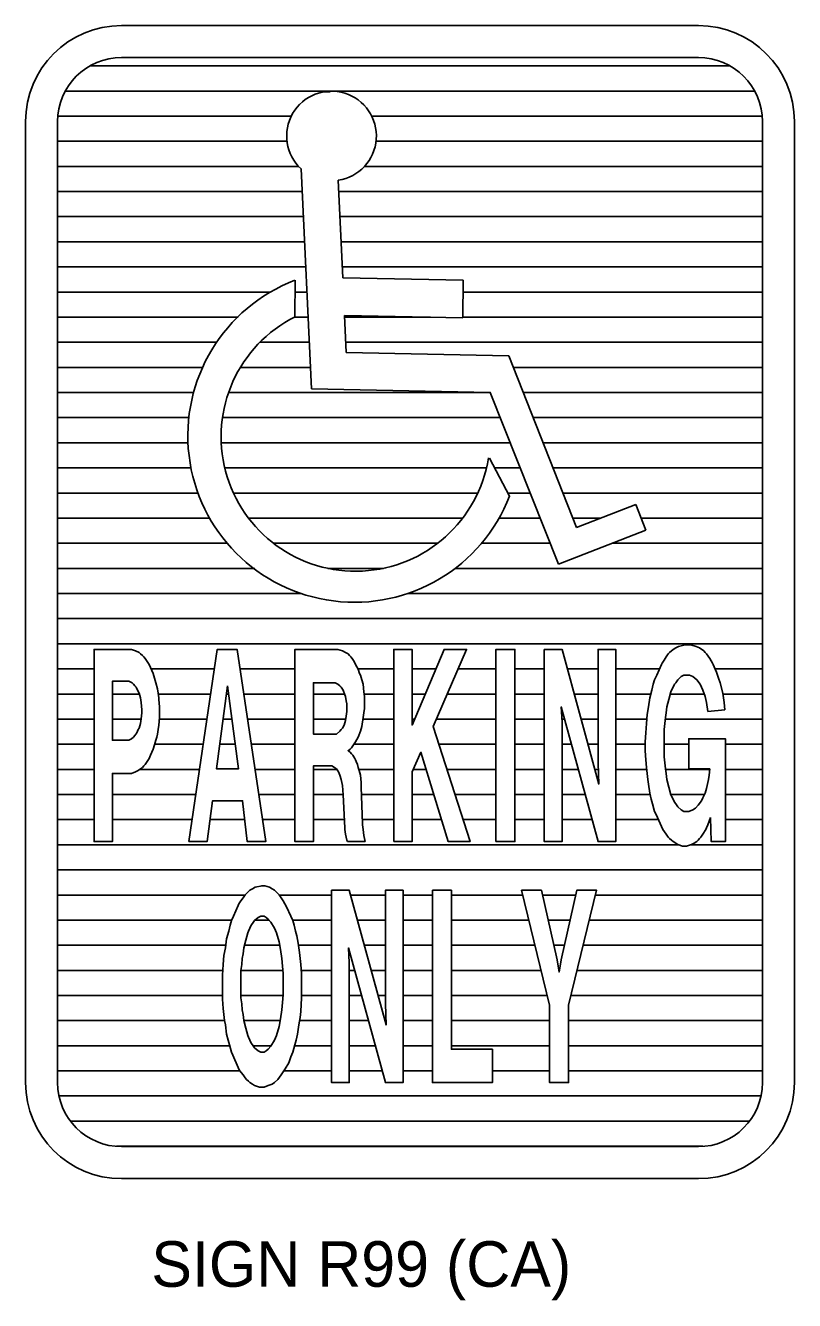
# Model space of a CAD drawing. Extents: x -893 to 867, y -474 to 712.
# Drawn here: x -385.7 to -267.6, y -188.8 to 7.1 of the extents above; entities that cross this region are included whole.
import ezdxf

# ---------------------------------------------------------------- set-up
doc = ezdxf.new("R2010")
doc.units = 0
doc.layers.add('rd_PAVEMENT', color=7, linetype='Continuous')
doc.layers.add('rd_PAVEMENT-anno', color=7, linetype='Continuous')

msp = doc.modelspace()

# ---------------------------------------------------------------- linework, layer by layer
at = {"layer": 'rd_PAVEMENT'}
for p, q in [((-370.9, 7.13), (-282.32, 7.13)), ((-370.9, 2.2), (-282.32, 2.2)), ((-375.74, 0.92), (-277.46, 0.92)), ((-379.54, -2.94), (-273.69, -2.94)), ((-340.21, -3.06), (-338.89, -3.06)), ((-385.66, -155.28), (-385.66, -7.64)), ((-380.74, -155.28), (-380.74, -7.64)), ((-380.68, -6.8), (-344.83, -6.8)), ((-332.52, -6.8), (-272.55, -6.8)), ((-272.47, -155.28), (-272.47, -7.64)), ((-267.55, -155.28), (-267.55, -7.64)), ((-380.74, -10.66), (-345.46, -10.66)), ((-331.84, -10.66), (-272.47, -10.66)), ((-380.74, -14.52), (-343.67, -14.52)), ((-343.36, -14.89), (-343.36, -14.89)), ((-343.34, -14.91), (-341.76, -48.72)), ((-333.63, -14.52), (-272.47, -14.52)), ((-337.62, -16.66), (-336.92, -31.63)), ((-380.74, -18.38), (-343.17, -18.38)), ((-337.54, -18.38), (-272.47, -18.38)), ((-380.74, -22.24), (-343, -22.24)), ((-337.36, -22.24), (-272.47, -22.24)), ((-380.74, -26.1), (-342.82, -26.1)), ((-337.18, -26.1), (-272.47, -26.1)), ((-380.74, -29.96), (-342.64, -29.96)), ((-337, -29.96), (-272.47, -29.96)), ((-344.26, -32.02), (-344.27, -37.61)), ((-336.92, -31.63), (-318.46, -31.98)), ((-318.46, -31.98), (-318.47, -37.78)), ((-380.74, -33.82), (-348.05, -33.82)), ((-344.26, -33.82), (-342.46, -33.82)), ((-318.46, -33.82), (-272.47, -33.82)), ((-380.74, -37.68), (-353.01, -37.68)), ((-344.27, -37.68), (-342.28, -37.68)), ((-336.65, -37.43), (-318.47, -37.78)), ((-336.65, -37.43), (-336.39, -43.13)), ((-336.64, -37.68), (-323.48, -37.68)), ((-318.47, -37.68), (-272.47, -37.68)), ((-380.74, -41.54), (-356.31, -41.54)), ((-349.66, -41.54), (-342.1, -41.54)), ((-336.46, -41.54), (-272.47, -41.54)), ((-336.39, -43.13), (-311.45, -43.61)), ((-311.45, -43.61), (-301.01, -70)), ((-380.74, -45.4), (-358.49, -45.4)), ((-352.66, -45.4), (-341.92, -45.4)), ((-310.74, -45.4), (-272.47, -45.4)), ((-341.76, -48.72), (-314.27, -49.24)), ((-380.74, -49.26), (-359.79, -49.26)), ((-354.47, -49.26), (-314.26, -49.26)), ((-314.27, -49.24), (-303.82, -75.63)), ((-309.22, -49.26), (-272.47, -49.26)), ((-380.74, -53.12), (-360.58, -53.12)), ((-355.41, -53.12), (-312.73, -53.12)), ((-307.69, -53.12), (-272.47, -53.12)), ((-380.74, -56.98), (-360.72, -56.98)), ((-355.6, -56.98), (-311.2, -56.98)), ((-306.16, -56.98), (-272.47, -56.98)), ((-314.39, -59.33), (-311.3, -65.17)), ((-380.74, -60.84), (-360.29, -60.84)), ((-355.06, -60.84), (-314.85, -60.84)), ((-313.67, -60.84), (-309.68, -60.84)), ((-304.63, -60.84), (-272.47, -60.84)), ((-380.74, -64.7), (-359.14, -64.7)), ((-353.73, -64.7), (-316.18, -64.7)), ((-311.51, -64.7), (-308.15, -64.7)), ((-303.11, -64.7), (-272.47, -64.7)), ((-301.01, -70), (-291.92, -66.47)), ((-290.39, -70.41), (-291.92, -66.47)), ((-380.74, -68.56), (-357.34, -68.56)), ((-351.41, -68.56), (-318.5, -68.56)), ((-312.88, -68.56), (-306.62, -68.56)), ((-303.82, -75.63), (-290.39, -70.41)), ((-301.58, -68.56), (-297.31, -68.56)), ((-291.11, -68.56), (-272.47, -68.56)), ((-380.74, -72.42), (-354.69, -72.42)), ((-347.58, -72.42), (-322.33, -72.42)), ((-315.46, -72.42), (-305.09, -72.42)), ((-295.56, -72.42), (-272.47, -72.42)), ((-380.74, -76.28), (-350.45, -76.28)), ((-339.23, -76.28), (-330.68, -76.28)), ((-319.56, -76.28), (-272.47, -76.28)), ((-380.74, -80.14), (-343.26, -80.14)), ((-326.92, -80.14), (-272.47, -80.14)), ((-380.74, -84), (-272.47, -84)), ((-380.74, -87.86), (-272.47, -87.86)), ((-380.74, -91.72), (-375.14, -91.72)), ((-366.37, -91.72), (-356.65, -91.72)), ((-352.72, -91.72), (-344.28, -91.72)), ((-334.56, -91.72), (-329.1, -91.72)), ((-326.28, -91.72), (-322.63, -91.72)), ((-319.2, -91.72), (-313.41, -91.72)), ((-310.48, -91.72), (-305.98, -91.72)), ((-302.45, -91.72), (-297.72, -91.72)), ((-295, -91.72), (-288.29, -91.72)), ((-279.74, -91.72), (-272.47, -91.72)), ((-380.74, -95.58), (-375.14, -95.58)), ((-372.31, -95.58), (-368.2, -95.58)), ((-365.29, -95.58), (-357.22, -95.58)), ((-354.8, -95.58), (-354.47, -95.58)), ((-352.15, -95.58), (-344.28, -95.58)), ((-341.45, -95.58), (-336.67, -95.58)), ((-333.66, -95.58), (-329.1, -95.58)), ((-326.28, -95.58), (-324.26, -95.58)), ((-320.87, -95.58), (-313.41, -95.58)), ((-310.48, -95.58), (-305.98, -95.58)), ((-301.39, -95.58), (-297.72, -95.58)), ((-295, -95.58), (-289.61, -95.58)), ((-286.61, -95.58), (-281.41, -95.58)), ((-278.55, -95.58), (-272.47, -95.58)), ((-380.74, -99.44), (-375.14, -99.44)), ((-372.31, -99.44), (-367.92, -99.44)), ((-365.12, -99.44), (-357.8, -99.44)), ((-355.3, -99.44), (-353.96, -99.44)), ((-351.57, -99.44), (-344.28, -99.44)), ((-341.45, -99.44), (-336.5, -99.44)), ((-333.85, -99.44), (-329.1, -99.44)), ((-326.28, -99.44), (-325.89, -99.44)), ((-322.54, -99.44), (-313.41, -99.44)), ((-310.48, -99.44), (-305.98, -99.44)), ((-303.28, -99.44), (-302.86, -99.44)), ((-300.34, -99.44), (-297.72, -99.44)), ((-295, -99.44), (-290.24, -99.44)), ((-287.39, -99.44), (-272.47, -99.44)), ((-380.74, -103.3), (-375.14, -103.3)), ((-365.8, -103.3), (-358.37, -103.3)), ((-355.81, -103.3), (-353.46, -103.3)), ((-351, -103.3), (-344.28, -103.3)), ((-335.23, -103.3), (-329.1, -103.3)), ((-322.17, -103.3), (-313.41, -103.3)), ((-310.48, -103.3), (-305.98, -103.3)), ((-303.26, -103.3), (-301.8, -103.3)), ((-299.28, -103.3), (-297.72, -103.3)), ((-295, -103.3), (-290.5, -103.3)), ((-287.57, -103.3), (-283.8, -103.3)), ((-278.15, -103.3), (-272.47, -103.3)), ((-380.74, -107.16), (-375.14, -107.16)), ((-368.11, -107.16), (-358.95, -107.16)), ((-350.43, -107.16), (-344.28, -107.16)), ((-341.45, -107.16), (-337.85, -107.16)), ((-334.48, -107.16), (-329.1, -107.16)), ((-326.1, -107.16), (-324.12, -107.16)), ((-320.93, -107.16), (-313.41, -107.16)), ((-310.48, -107.16), (-305.98, -107.16)), ((-303.26, -107.16), (-300.75, -107.16)), ((-298.23, -107.16), (-297.69, -107.16)), ((-295, -107.16), (-290.26, -107.16)), ((-287.35, -107.16), (-280.57, -107.16)), ((-278.15, -107.16), (-272.47, -107.16)), ((-380.74, -111.02), (-375.14, -111.02)), ((-372.31, -111.02), (-359.52, -111.02)), ((-349.85, -111.02), (-344.28, -111.02)), ((-341.45, -111.02), (-336.85, -111.02)), ((-334.08, -111.02), (-329.1, -111.02)), ((-326.28, -111.02), (-322.94, -111.02)), ((-319.7, -111.02), (-313.41, -111.02)), ((-310.48, -111.02), (-305.98, -111.02)), ((-303.26, -111.02), (-299.69, -111.02)), ((-295, -111.02), (-289.72, -111.02)), ((-286.53, -111.02), (-281.38, -111.02)), ((-278.15, -111.02), (-272.47, -111.02)), ((-380.74, -114.88), (-375.14, -114.88)), ((-372.31, -114.88), (-360.09, -114.88)), ((-357.32, -114.88), (-351.99, -114.88)), ((-349.28, -114.88), (-344.28, -114.88)), ((-341.45, -114.88), (-336.69, -114.88)), ((-333.94, -114.88), (-329.1, -114.88)), ((-326.28, -114.88), (-321.77, -114.88)), ((-318.47, -114.88), (-313.41, -114.88)), ((-310.48, -114.88), (-305.98, -114.88)), ((-303.26, -114.88), (-298.64, -114.88)), ((-295, -114.88), (-288.46, -114.88)), ((-280.58, -114.88), (-280.44, -114.88)), ((-278.15, -114.88), (-272.47, -114.88)), ((-380.74, -118.74), (-285.42, -118.74)), ((-283.44, -118.74), (-272.47, -118.74)), ((-380.74, -122.6), (-272.47, -122.6)), ((-380.74, -126.46), (-351.95, -126.46)), ((-346.7, -126.46), (-338.65, -126.46)), ((-335.74, -126.46), (-330.39, -126.46)), ((-327.67, -126.46), (-323.17, -126.46)), ((-320.24, -126.46), (-309.29, -126.46)), ((-306.27, -126.46), (-301.15, -126.46)), ((-298.13, -126.46), (-272.47, -126.46)), ((-380.74, -130.32), (-354, -130.32)), ((-350.39, -130.32), (-348.24, -130.32)), ((-344.65, -130.32), (-338.65, -130.32)), ((-334.68, -130.32), (-330.39, -130.32)), ((-327.67, -130.32), (-323.17, -130.32)), ((-320.24, -130.32), (-308.35, -130.32)), ((-305.4, -130.32), (-302.02, -130.32)), ((-299.07, -130.32), (-272.47, -130.32)), ((-380.74, -134.18), (-354.91, -134.18)), ((-352.04, -134.18), (-346.61, -134.18)), ((-343.73, -134.18), (-338.65, -134.18)), ((-333.63, -134.18), (-330.39, -134.18)), ((-327.67, -134.18), (-323.17, -134.18)), ((-320.24, -134.18), (-307.41, -134.18)), ((-304.53, -134.18), (-302.89, -134.18)), ((-300, -134.18), (-272.47, -134.18)), ((-380.74, -138.04), (-355.35, -138.04)), ((-352.57, -138.04), (-346.13, -138.04)), ((-343.29, -138.04), (-338.65, -138.04)), ((-335.93, -138.04), (-335.09, -138.04)), ((-332.58, -138.04), (-330.39, -138.04)), ((-327.67, -138.04), (-323.17, -138.04)), ((-320.24, -138.04), (-306.48, -138.04)), ((-303.75, -138.04), (-303.66, -138.04)), ((-300.94, -138.04), (-272.47, -138.04)), ((-380.74, -141.9), (-355.39, -141.9)), ((-352.57, -141.9), (-346.09, -141.9)), ((-343.26, -141.9), (-338.65, -141.9)), ((-335.93, -141.9), (-334.04, -141.9)), ((-331.52, -141.9), (-330.39, -141.9)), ((-327.67, -141.9), (-323.17, -141.9)), ((-320.24, -141.9), (-305.54, -141.9)), ((-301.88, -141.9), (-272.47, -141.9)), ((-380.74, -145.76), (-355.08, -145.76)), ((-352.14, -145.76), (-346.55, -145.76)), ((-343.55, -145.76), (-338.65, -145.76)), ((-335.93, -145.76), (-332.98, -145.76)), ((-330.47, -145.76), (-330.3, -145.76)), ((-327.67, -145.76), (-323.17, -145.76)), ((-320.24, -145.76), (-305.17, -145.76)), ((-302.24, -145.76), (-272.47, -145.76)), ((-380.74, -149.62), (-354.3, -149.62)), ((-350.68, -149.62), (-347.92, -149.62)), ((-344.35, -149.62), (-338.65, -149.62)), ((-335.93, -149.62), (-331.93, -149.62)), ((-327.67, -149.62), (-323.17, -149.62)), ((-320.24, -149.62), (-305.17, -149.62)), ((-302.24, -149.62), (-272.47, -149.62)), ((-380.74, -153.48), (-352.73, -153.48)), ((-345.97, -153.48), (-338.65, -153.48)), ((-335.93, -153.48), (-330.88, -153.48)), ((-327.67, -153.48), (-323.17, -153.48)), ((-313.96, -153.48), (-305.17, -153.48)), ((-302.24, -153.48), (-272.47, -153.48)), ((-380.5, -157.34), (-272.73, -157.34)), ((-378.72, -161.2), (-274.49, -161.2)), ((-371.71, -165.06), (-281.61, -165.06)), ((-370.9, -165.12), (-282.32, -165.12)), ((-370.9, -170.04), (-282.32, -170.04))]:
    msp.add_line(p, q, dxfattribs=at)
for points in [[(-284.33, -88.03), (-285.37, -88.26), (-285.79, -88.5), (-286.21, -88.73), (-286.73, -89.19), (-286.94, -89.43), (-287.25, -89.89), (-287.57, -90.36), (-287.88, -90.82), (-287.99, -91.05), (-288.72, -92.68), (-289.03, -93.38), (-289.24, -94.08), (-289.45, -95.01), (-289.77, -96.17), (-289.98, -97.56), (-290.18, -98.73), (-290.29, -100.12), (-290.39, -101.52), (-290.5, -102.91), (-290.5, -103.61)], [(-284.12, -88.03), (-284.43, -88.03)], [(-284.12, -88.03), (-283.49, -88.03), (-282.65, -88.26), (-282.13, -88.5), (-281.5, -88.96), (-281.29, -89.19), (-281.08, -89.43), (-280.56, -90.12), (-280.14, -90.82), (-280.04, -91.05), (-279.72, -91.75), (-279.51, -92.22), (-279.2, -93.15), (-278.99, -93.84), (-278.57, -95.47), (-278.47, -96.17), (-278.36, -96.87), (-278.26, -98.03)], [(-369.39, -88.73), (-375.14, -88.73), (-375.14, -118.26), (-372.31, -118.26), (-372.31, -107.79), (-369.39, -107.79)], [(-369.39, -107.79), (-368.76, -107.56), (-368.34, -107.33), (-368.02, -107.1), (-367.71, -106.86), (-367.5, -106.63), (-367.29, -106.4), (-366.98, -105.93), (-366.66, -105.47), (-366.46, -105), (-366.25, -104.54), (-366.04, -104.07), (-365.83, -103.38), (-365.62, -102.68), (-365.51, -102.21), (-365.41, -101.75), (-365.3, -101.05), (-365.2, -100.35), (-365.1, -99.19), (-365.1, -98.49), (-365.1, -97.56), (-365.2, -96.4), (-365.2, -96.17), (-365.3, -95.47), (-365.41, -94.77), (-365.62, -93.84), (-365.83, -93.15), (-366.04, -92.45), (-366.25, -91.98), (-366.46, -91.52), (-366.66, -91.05), (-366.98, -90.59), (-367.29, -90.12), (-367.5, -89.89), (-367.71, -89.66), (-368.02, -89.43), (-368.23, -89.19), (-368.76, -88.96), (-369.39, -88.73)], [(-360.6, -118.26), (-356.2, -88.73), (-353.17, -88.73), (-348.77, -118.26), (-351.6, -118.26), (-352.33, -111.98), (-356.93, -111.98), (-357.77, -118.26), (-360.6, -118.26)], [(-337.68, -88.73), (-344.28, -88.73), (-344.28, -118.26), (-341.45, -118.26), (-341.45, -106.63), (-338.94, -106.63)], [(-337.68, -88.73), (-336.95, -88.96), (-336.53, -89.19), (-336.11, -89.43), (-335.91, -89.66), (-335.7, -89.89), (-335.49, -90.12), (-335.17, -90.59), (-334.96, -91.05), (-334.55, -91.75), (-334.34, -92.45), (-334.23, -92.68), (-334.02, -93.38), (-333.81, -94.08), (-333.71, -95.24), (-333.6, -95.94), (-333.6, -96.87), (-333.6, -97.8), (-333.71, -98.49), (-333.81, -99.19), (-334.02, -100.59), (-334.23, -101.28), (-334.55, -102.21), (-334.96, -102.91), (-335.28, -103.38), (-335.59, -103.84), (-335.8, -104.07), (-336.11, -104.31), (-335.8, -104.54), (-335.59, -104.77), (-335.38, -105), (-335.07, -105.47), (-334.96, -105.7), (-334.86, -105.93), (-334.65, -106.4), (-334.55, -106.86), (-334.44, -107.33), (-334.23, -108.03), (-334.13, -109.19), (-334.13, -109.89), (-333.92, -115.47), (-333.92, -115.7), (-333.81, -116.4), (-333.71, -117.33), (-333.6, -117.79), (-333.5, -118.26)], [(-329.1, -118.26), (-329.1, -88.73), (-326.28, -88.73), (-326.28, -100.35), (-321.36, -88.73), (-317.91, -88.73), (-323.04, -100.59), (-317.39, -118.26), (-320.73, -118.26), (-324.92, -104.54), (-326.28, -107.56), (-326.28, -118.26), (-329.1, -118.26)], [(-313.41, -118.26), (-313.41, -88.73), (-310.48, -88.73), (-310.48, -118.26), (-313.41, -118.26)], [(-305.98, -88.73), (-305.98, -118.26), (-303.26, -118.26), (-303.26, -99.89), (-303.37, -97.56), (-297.72, -118.26), (-295, -118.26), (-295, -88.73), (-297.72, -88.73), (-297.72, -106.17), (-297.61, -109.42), (-303.26, -88.73), (-305.98, -88.73)], [(-370.01, -93.61), (-372.31, -93.61), (-372.31, -102.68), (-370.01, -102.68)], [(-370.01, -102.68), (-369.8, -102.68), (-369.39, -102.45), (-369.07, -102.21), (-368.86, -101.98), (-368.55, -101.52), (-368.34, -101.05), (-368.23, -100.82), (-368.02, -100.12), (-367.92, -99.42), (-367.82, -98.49), (-367.82, -98.03), (-367.92, -96.87), (-368.02, -96.17), (-368.23, -95.47), (-368.44, -95.01), (-368.65, -94.54), (-368.86, -94.31), (-369.07, -94.08), (-369.28, -93.84), (-369.8, -93.61), (-369.91, -93.61), (-370.01, -93.61)], [(-337.89, -101.75), (-341.45, -101.75), (-341.45, -93.84), (-338.1, -93.84)], [(-338.1, -93.84), (-337.68, -94.08), (-337.37, -94.31), (-337.16, -94.54), (-336.85, -95.01), (-336.64, -95.7), (-336.53, -95.94), (-336.43, -96.63), (-336.32, -97.1), (-336.32, -97.8), (-336.32, -98.26), (-336.43, -98.96), (-336.53, -99.66), (-336.74, -100.35), (-336.95, -100.82), (-337.16, -101.05), (-337.37, -101.28), (-337.89, -101.75), (-338.1, -101.75)], [(-284.22, -92.68), (-284.53, -92.68), (-284.95, -92.91), (-285.48, -93.38), (-285.79, -93.84), (-286, -94.08), (-286.21, -94.54), (-286.42, -95.01), (-286.52, -95.24), (-286.84, -96.4), (-287.15, -97.56), (-287.25, -98.49), (-287.36, -99.19), (-287.46, -100.12), (-287.57, -101.05), (-287.57, -101.75), (-287.57, -102.68), (-287.57, -103.14)], [(-284.22, -92.68), (-283.7, -92.68), (-283.17, -92.91), (-282.55, -93.38), (-282.02, -94.08), (-281.81, -94.54), (-281.61, -95.01), (-281.29, -95.94), (-281.08, -96.87), (-280.87, -98.26)], [(-354.63, -94.31), (-356.31, -107.1), (-352.96, -107.1), (-354.63, -94.31)], [(-280.87, -98.26), (-278.26, -98.03)], [(-290.5, -103.61), (-290.5, -104.31), (-290.39, -105.7), (-290.29, -106.86), (-290.18, -107.79), (-290.08, -108.72), (-289.98, -109.42), (-289.77, -110.82), (-289.56, -111.75), (-289.35, -112.44), (-289.03, -113.61), (-288.82, -114.07), (-287.99, -115.93), (-287.78, -116.4), (-287.25, -117.09), (-286.94, -117.56), (-286.73, -117.79), (-286.42, -118.02), (-286.21, -118.26), (-285.79, -118.49), (-285.48, -118.72), (-284.74, -118.95), (-284.33, -118.95)], [(-284.22, -113.61), (-284.53, -113.61), (-284.95, -113.37), (-285.48, -112.91), (-285.79, -112.44), (-286, -112.21), (-286.21, -111.75), (-286.42, -111.28), (-286.52, -111.05), (-286.84, -109.89), (-287.15, -108.72), (-287.25, -107.79), (-287.36, -107.1), (-287.46, -106.17), (-287.57, -105.24), (-287.57, -104.54), (-287.57, -103.61), (-287.57, -103.14)], [(-280.45, -114.54), (-280.35, -118.26), (-278.15, -118.26), (-278.15, -102.45), (-283.8, -102.45), (-283.8, -107.1), (-280.56, -107.1)], [(-338.94, -106.63), (-338.63, -106.63), (-338.21, -106.86), (-337.89, -107.1), (-337.58, -107.56), (-337.37, -108.03), (-337.16, -108.72), (-337.06, -109.19), (-336.95, -109.65), (-336.85, -111.05), (-336.64, -116.16), (-336.64, -116.4), (-336.53, -117.09), (-336.43, -117.56), (-336.32, -118.02), (-336.22, -118.26)], [(-284.22, -113.61), (-283.8, -113.61), (-283.17, -113.37), (-282.76, -113.14), (-282.34, -112.68), (-281.81, -111.98), (-281.61, -111.51), (-281.29, -110.82), (-281.08, -110.12), (-280.77, -108.72), (-280.66, -108.03), (-280.56, -107.1)], [(-284.33, -118.95), (-284.12, -118.95), (-283.38, -118.72), (-282.97, -118.49), (-282.55, -118.26), (-282.34, -118.02), (-282.13, -117.79), (-281.92, -117.56), (-281.61, -117.09), (-281.19, -116.4), (-281.08, -116.16), (-280.87, -115.7), (-280.45, -114.54)], [(-336.22, -118.26), (-333.5, -118.26)], [(-349.32, -125.04), (-350.37, -125.28), (-350.79, -125.51), (-351.21, -125.74), (-351.73, -126.21), (-351.94, -126.44), (-352.25, -126.9), (-352.57, -127.37), (-352.88, -127.83), (-352.99, -128.07), (-353.72, -129.69), (-354.03, -130.39), (-354.24, -131.09), (-354.45, -132.02), (-354.77, -133.18), (-354.97, -134.58), (-355.18, -135.74), (-355.29, -137.13), (-355.39, -138.76), (-355.39, -139.92), (-355.39, -140.62)], [(-343.26, -140.62), (-343.26, -139.23), (-343.26, -138.53), (-343.36, -137.13), (-343.47, -136.2), (-343.57, -135.27), (-343.78, -133.88), (-343.99, -132.72), (-344.2, -132.02), (-344.41, -131.09), (-344.62, -130.39), (-344.93, -129.69), (-345.56, -128.3), (-346.08, -127.37), (-346.71, -126.44), (-347.44, -125.74), (-347.76, -125.51), (-348.17, -125.28), (-348.91, -125.04), (-349.43, -125.04)], [(-338.65, -125.74), (-338.65, -155.27), (-335.93, -155.27), (-335.93, -136.9), (-336.04, -134.58), (-330.39, -155.27), (-327.67, -155.27), (-327.67, -125.74), (-330.39, -125.74), (-330.39, -143.18), (-330.28, -146.43), (-335.93, -125.74), (-338.65, -125.74)], [(-323.17, -125.74), (-323.17, -155.27), (-313.96, -155.27), (-313.96, -150.15), (-320.24, -150.15), (-320.24, -125.74), (-323.17, -125.74)], [(-309.46, -125.74), (-305.17, -143.41), (-305.17, -155.27), (-302.24, -155.27), (-302.24, -143.41), (-297.95, -125.74), (-300.99, -125.74), (-303.39, -136.44), (-303.71, -138.3), (-304.02, -136.44), (-306.43, -125.74), (-309.46, -125.74)], [(-300.99, -125.74), (-297.95, -125.74)], [(-346.08, -140.16), (-346.08, -139.69), (-346.08, -138.53), (-346.19, -137.37), (-346.29, -136.2), (-346.5, -134.81), (-346.71, -133.65), (-347.13, -132.25), (-347.44, -131.55), (-347.96, -130.62), (-348.38, -130.16), (-348.7, -129.93), (-349.01, -129.69), (-349.22, -129.69), (-349.53, -129.69), (-349.95, -129.93), (-350.48, -130.39), (-350.79, -130.86), (-351, -131.09), (-351.21, -131.55), (-351.42, -132.02), (-351.52, -132.25), (-351.84, -133.41), (-352.15, -134.58), (-352.25, -135.51), (-352.36, -136.2), (-352.46, -137.13), (-352.57, -138.06), (-352.57, -138.76), (-352.57, -139.69), (-352.57, -140.16)], [(-355.39, -140.62), (-355.39, -141.32), (-355.39, -142.48), (-355.29, -143.88), (-355.18, -144.81), (-355.08, -145.74), (-354.97, -146.43), (-354.77, -147.83), (-354.56, -148.76), (-354.35, -149.46), (-354.03, -150.62), (-353.82, -151.08), (-352.99, -152.94), (-352.78, -153.41), (-352.25, -154.11), (-351.94, -154.57), (-351.73, -154.8), (-351.42, -155.04), (-351.21, -155.27), (-350.79, -155.5), (-350.48, -155.73), (-349.74, -155.97), (-349.22, -155.97), (-349.01, -155.97), (-348.38, -155.73), (-347.76, -155.5), (-347.44, -155.27), (-346.92, -154.8), (-346.4, -154.11), (-346.08, -153.64), (-345.77, -153.18), (-345.24, -152.25), (-344.93, -151.32), (-344.62, -150.62), (-344.3, -149.46), (-344.09, -148.76), (-343.88, -147.83), (-343.68, -146.43), (-343.47, -145.27), (-343.36, -144.34), (-343.26, -142.25), (-343.26, -140.62)], [(-349.22, -150.62), (-349.53, -150.62), (-349.95, -150.39), (-350.48, -149.92), (-350.79, -149.46), (-351, -149.22), (-351.21, -148.76), (-351.42, -148.29), (-351.52, -148.06), (-351.84, -146.9), (-352.15, -145.74), (-352.25, -144.81), (-352.36, -144.11), (-352.46, -143.18), (-352.57, -142.25), (-352.57, -141.55), (-352.57, -140.62), (-352.57, -140.16)], [(-346.08, -140.16), (-346.08, -140.62), (-346.08, -141.78), (-346.19, -142.95), (-346.29, -144.11), (-346.5, -145.5), (-346.71, -146.67), (-347.13, -148.06), (-347.44, -148.76), (-347.96, -149.69), (-348.38, -150.15), (-348.7, -150.39), (-349.01, -150.62), (-349.22, -150.62)]]:
    msp.add_lwpolyline(points, dxfattribs=at)
for centre, radius, start, end in [((-370.9, -7.64), 14.76, 90, 180), ((-282.32, -7.64), 14.76, 0, 90), ((-370.9, -7.64), 9.84, 90, 180), ((-282.32, -7.64), 9.84, 0, 90), ((-338.66, -9.85), 6.89, 278.6332, 227.2092), ((-335.15, -55.91), 25.58, 110.8877, 338.7801), ((-334.96, -56.06), 20.66, 116.7766, 350.9647), ((-335.15, -55.91), 25.58, 338.7814, 338.8071), ((-370.9, -155.28), 14.76, 180, 270), ((-370.9, -155.28), 9.84, 180, 270), ((-282.32, -155.28), 14.76, 270, 0), ((-282.32, -155.28), 9.84, 270, 0)]:
    msp.add_arc(centre, radius, start, end, dxfattribs=at)

# ---------------------------------------------------------------- texts
at = {"layer": 'rd_PAVEMENT-anno'}
msp.add_text('SIGN R99 (CA)', height=7, dxfattribs=at).set_placement((-366.34, -186.65))

doc.saveas('drawing.dxf')
